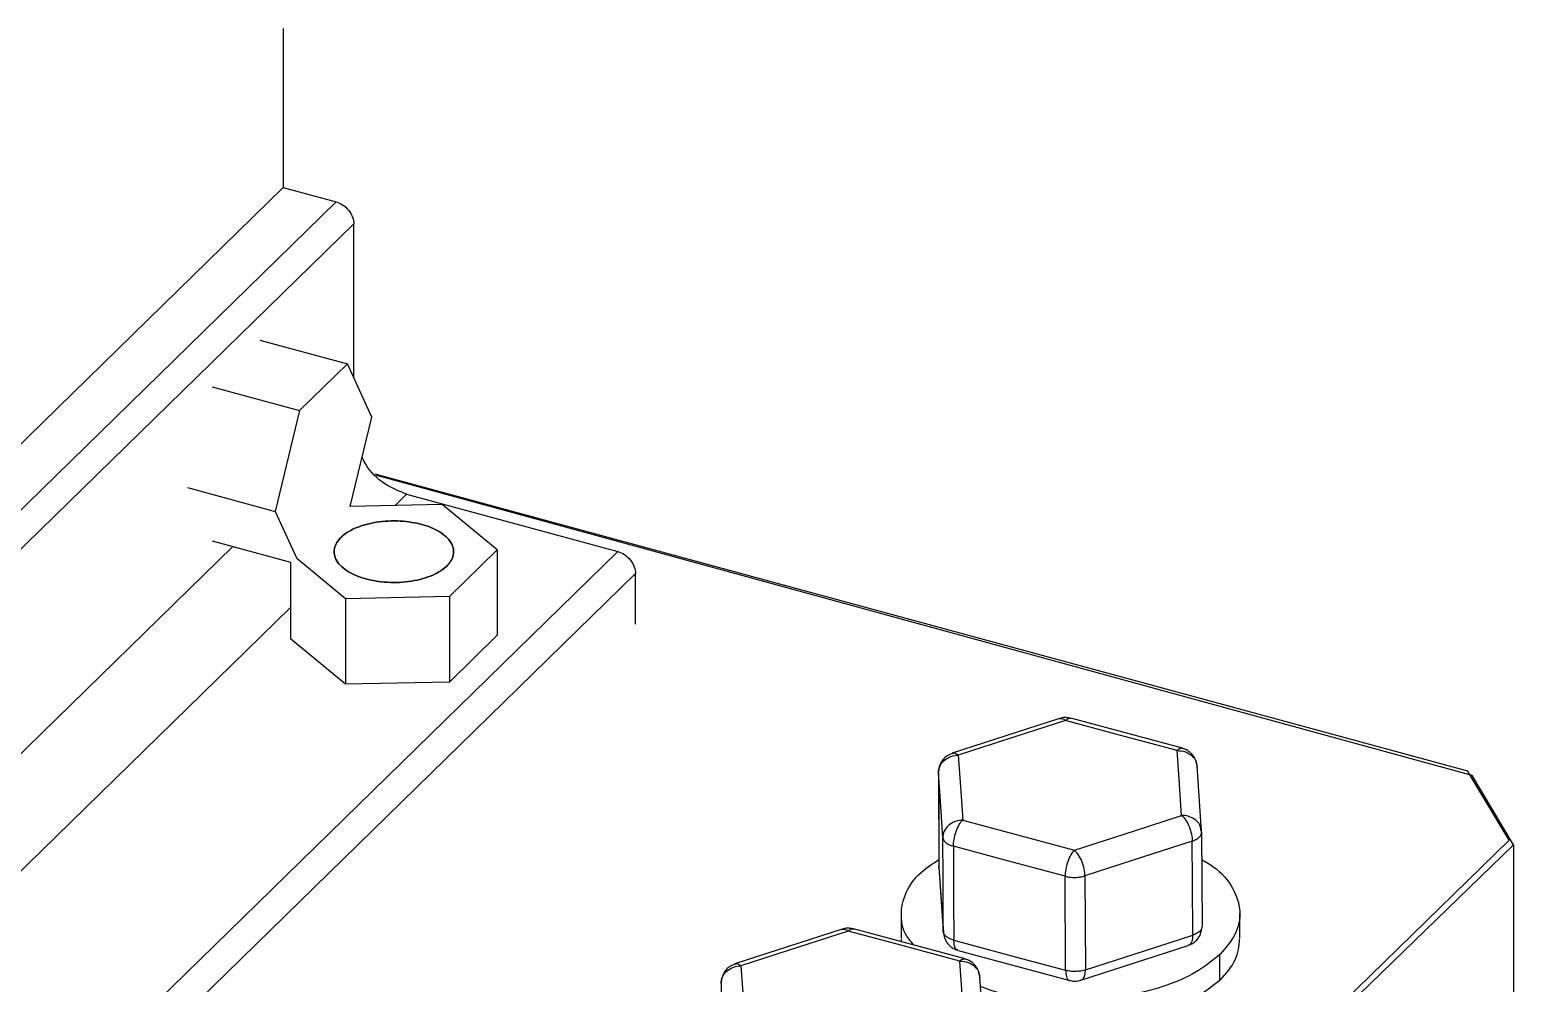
# Model space of a CAD drawing. Header units: millimetres. Extents: x 831 to 1324, y 1807 to 2551.
# Drawn here: x 1175 to 1324, y 1946.2 to 2042 of the extents above; entities that cross this region are included whole.
import ezdxf

# ---------------------------------------------------------------- set-up
doc = ezdxf.new("R2010")
doc.units = ezdxf.units.MM

msp = doc.modelspace()

# ---------------------------------------------------------------- linework, layer by layer
at = {"color": 7, "linetype": 'Continuous', "lineweight": 25}
for p, q in [((1200.47, 2042.09), (1200.47, 2026.14)), ((1200.47, 2026.14), (1082.63, 1911.12)), ((1200.47, 2026.14), (1205.78, 2024.7)), ((1205.78, 2024.7), (1087.94, 1909.68)), ((1207.55, 2022.5), (1089.71, 1907.49)), ((1207.55, 2007.03), (1207.55, 2022.5)), ((1198.12, 2010.82), (1206.91, 2008.43)), ((1206.91, 2008.43), (1202.1, 2003.74)), ((1209.35, 2003.09), (1206.91, 2008.43)), ((1193.31, 2006.13), (1202.1, 2003.74)), ((1202.1, 2003.74), (1199.65, 1993.62)), ((1207.18, 1994.11), (1209.35, 2003.09)), ((1209.68, 1997.4), (1319.41, 1967.57)), ((1319.88, 1967.09), (1209.87, 1997.21)), ((1190.86, 1996.01), (1199.65, 1993.62)), ((1216.43, 1994.31), (1207.18, 1994.11)), ((1212.86, 1995.34), (1211.69, 1994.21)), ((1212.86, 1995.34), (1234.08, 1989.58)), ((1221.96, 1989.75), (1216.43, 1994.31)), ((1199.65, 1993.62), (1201.82, 1988.88)), ((1234.08, 1989.58), (1116.24, 1874.56)), ((1195.41, 1990.09), (1162.09, 1957.56)), ((1193.31, 1990.66), (1201.19, 1988.52)), ((1221.96, 1989.75), (1217.15, 1985.06)), ((1221.96, 1989.75), (1221.96, 1981.18)), ((1201.19, 1988.52), (1201.19, 1980.82)), ((1206.73, 1984.84), (1201.82, 1988.88)), ((1235.85, 1987.38), (1118.01, 1872.36)), ((1235.85, 1982.31), (1235.85, 1987.38)), ((1217.15, 1985.06), (1206.73, 1984.84)), ((1217.15, 1985.06), (1217.15, 1976.48)), ((1201.19, 1983.96), (1164.62, 1948.26)), ((1206.73, 1984.84), (1206.73, 1976.27)), ((1206.73, 1976.27), (1201.19, 1980.82)), ((1221.96, 1981.18), (1217.15, 1976.48)), ((1217.15, 1976.48), (1206.73, 1976.27)), ((1278.43, 1972.82), (1267.66, 1969.33)), ((1290.78, 1969.83), (1279.56, 1972.85)), ((1266.27, 1967.41), (1266.32, 1957.97)), ((1292.19, 1968.3), (1292.26, 1967.94)), ((1292.7, 1961.52), (1292.26, 1968.03)), ((1323.59, 1960.62), (1319.41, 1967.57)), ((1324.02, 1960.13), (1319.88, 1967.09)), ((1268.71, 1962.63), (1279.93, 1959.6)), ((1292.7, 1961.42), (1292.63, 1961.7)), ((1292.69, 1961.29), (1292.67, 1961.75)), ((1292.7, 1961.42), (1292.75, 1951.98)), ((1201.98, 1841.88), (1324.02, 1960.13)), ((1323.59, 1960.62), (1202.25, 1842.18)), ((1324.02, 1960.13), (1324.02, 1942.98)), ((1266.32, 1957.94), (1266.35, 1958.09)), ((1266.32, 1957.94), (1266.76, 1951.43)), ((1266.36, 1957.68), (1266.32, 1957.94)), ((1266.32, 1957.85), (1266.77, 1951.33)), ((1279.04, 1947.54), (1278.99, 1956.98)), ((1280.99, 1957.02), (1281.04, 1947.58)), ((1262.54, 1953.24), (1262.54, 1950.72)), ((1296.54, 1950.72), (1296.54, 1953.24)), ((1256.6, 1951.67), (1245.83, 1948.18)), ((1268.95, 1948.68), (1257.74, 1951.7)), ((1266.76, 1951.43), (1266.84, 1951.1)), ((1292.75, 1951.98), (1292.72, 1951.85)), ((1268.24, 1949.54), (1279.46, 1946.52)), ((1280.59, 1946.54), (1291.36, 1950.04)), ((1294.55, 1946.56), (1294.55, 1949.14)), ((1244.45, 1946.27), (1244.49, 1936.83)), ((1270.36, 1947.15), (1270.43, 1946.79)), ((1270.87, 1940.37), (1270.43, 1946.88))]:
    msp.add_line(p, q, dxfattribs=at)
at = {"color": 7, "linetype": 'Continuous', "lineweight": 25, "flags": 128}
for points in [[(1279.04, 1972.63), (1273, 1970.68), (1268.27, 1969.14)], [(1290.25, 1969.61), (1283.97, 1971.3), (1279.04, 1972.63)], [(1268.27, 1969.14), (1268.51, 1965.49), (1268.71, 1962.63)], [(1290.7, 1963.1), (1290.45, 1966.74), (1290.25, 1969.61)], [(1266.72, 1960.87), (1266.47, 1964.52), (1266.27, 1967.38)], [(1266.27, 1967.38), (1266.3, 1962.09), (1266.32, 1957.94)], [(1279.93, 1959.6), (1285.96, 1961.56), (1290.7, 1963.1)], [(1266.76, 1951.43), (1266.74, 1956.71), (1266.72, 1960.87)], [(1278.99, 1956.98), (1272.71, 1958.67), (1267.78, 1960)], [(1267.78, 1960), (1267.8, 1954.71), (1267.82, 1950.56)], [(1291.76, 1960.51), (1285.73, 1958.56), (1280.99, 1957.02)], [(1291.81, 1951.07), (1291.78, 1956.36), (1291.76, 1960.51)], [(1257.21, 1951.48), (1251.18, 1949.53), (1246.44, 1947.99)], [(1268.43, 1948.46), (1262.14, 1950.16), (1257.21, 1951.48)], [(1281.04, 1947.58), (1287.07, 1949.54), (1291.81, 1951.07)], [(1267.82, 1950.56), (1274.1, 1948.87), (1279.04, 1947.54)], [(1246.44, 1947.99), (1246.69, 1944.35), (1246.88, 1941.48)], [(1268.87, 1941.95), (1268.62, 1945.6), (1268.43, 1948.46)]]:
    msp.add_lwpolyline(points, dxfattribs=at)
at = {"color": 7, "linetype": 'Continuous', "lineweight": 25}
for points, knots in [([(1205.78, 2024.7), (1205.99, 2024.64), (1206.21, 2024.54), (1206.65, 2024.26), (1206.86, 2024.07), (1207.2, 2023.64), (1207.34, 2023.4), (1207.51, 2022.93), (1207.55, 2022.7), (1207.55, 2022.5)], [0, 0, 0, 0, 0.25, 0.25, 0.5, 0.5, 0.75, 0.75, 1, 1, 1, 1]), ([(1212.86, 1995.34), (1212.11, 1995.64), (1210.57, 1996.26), (1208.98, 1997.79), (1208.5, 1998.83), (1208.38, 1999.08)], [0, 0, 0, 0, 0.413685, 0.860902, 1, 1, 1, 1]), ([(1206.27, 1991.01), (1206.43, 1991.17), (1206.63, 1991.33), (1207.1, 1991.64), (1207.37, 1991.79), (1207.97, 1992.05), (1208.31, 1992.17), (1209.03, 1992.38), (1209.41, 1992.46), (1210.2, 1992.59), (1210.61, 1992.63), (1211.42, 1992.67), (1211.83, 1992.67), (1212.62, 1992.62), (1213, 1992.58), (1213.72, 1992.46), (1214.06, 1992.39), (1214.69, 1992.22), (1215, 1992.12), (1215.59, 1991.88), (1215.87, 1991.74), (1216.39, 1991.43), (1216.63, 1991.25), (1217.02, 1990.89), (1217.19, 1990.69), (1217.43, 1990.28), (1217.51, 1990.07), (1217.59, 1989.65), (1217.58, 1989.44), (1217.5, 1989.03), (1217.42, 1988.84), (1217.19, 1988.46), (1217.05, 1988.29), (1216.72, 1987.97), (1216.52, 1987.81), (1216.05, 1987.5), (1215.78, 1987.36), (1215.18, 1987.09), (1214.84, 1986.97), (1214.13, 1986.77), (1213.74, 1986.68), (1212.95, 1986.56), (1212.54, 1986.51), (1211.73, 1986.47), (1211.32, 1986.48), (1210.53, 1986.52), (1210.15, 1986.56), (1209.43, 1986.68), (1209.09, 1986.75), (1208.46, 1986.92), (1208.15, 1987.03), (1207.56, 1987.27), (1207.28, 1987.41), (1206.76, 1987.72), (1206.53, 1987.89), (1206.13, 1988.26), (1205.97, 1988.45), (1205.72, 1988.86), (1205.64, 1989.07), (1205.56, 1989.49), (1205.57, 1989.7), (1205.65, 1990.11), (1205.74, 1990.31), (1205.96, 1990.68), (1206.1, 1990.85), (1206.27, 1991.01)], [0, 0, 0, 0, 0.03125, 0.03125, 0.0625, 0.0625, 0.09375, 0.09375, 0.125, 0.125, 0.15625, 0.15625, 0.1875, 0.1875, 0.21875, 0.21875, 0.25, 0.25, 0.28125, 0.28125, 0.3125, 0.3125, 0.34375, 0.34375, 0.375, 0.375, 0.40625, 0.40625, 0.4375, 0.4375, 0.46875, 0.46875, 0.5, 0.5, 0.53125, 0.53125, 0.5625, 0.5625, 0.59375, 0.59375, 0.625, 0.625, 0.65625, 0.65625, 0.6875, 0.6875, 0.71875, 0.71875, 0.75, 0.75, 0.78125, 0.78125, 0.8125, 0.8125, 0.84375, 0.84375, 0.875, 0.875, 0.90625, 0.90625, 0.9375, 0.9375, 0.96875, 0.96875, 1, 1, 1, 1]), ([(1216.88, 1988.13), (1217.05, 1988.29), (1217.19, 1988.46), (1217.42, 1988.84), (1217.5, 1989.03), (1217.58, 1989.44), (1217.59, 1989.65), (1217.51, 1990.07), (1217.43, 1990.28), (1217.19, 1990.69), (1217.02, 1990.89), (1216.63, 1991.25), (1216.39, 1991.43), (1215.87, 1991.74), (1215.59, 1991.88), (1215, 1992.12), (1214.69, 1992.22), (1214.06, 1992.39), (1213.72, 1992.46), (1213, 1992.58), (1212.62, 1992.62), (1211.83, 1992.67), (1211.42, 1992.67), (1210.61, 1992.63), (1210.2, 1992.59), (1209.41, 1992.46), (1209.03, 1992.38), (1208.31, 1992.17), (1207.97, 1992.05), (1207.37, 1991.79), (1207.1, 1991.64), (1206.63, 1991.33), (1206.43, 1991.17), (1206.1, 1990.85), (1205.96, 1990.68), (1205.74, 1990.31), (1205.65, 1990.11), (1205.57, 1989.7), (1205.56, 1989.49), (1205.64, 1989.07), (1205.72, 1988.86), (1205.97, 1988.45), (1206.13, 1988.26), (1206.53, 1987.89), (1206.76, 1987.72), (1207.28, 1987.41), (1207.56, 1987.27), (1208.15, 1987.03), (1208.46, 1986.92), (1209.09, 1986.75), (1209.43, 1986.68), (1210.15, 1986.56), (1210.53, 1986.52), (1211.32, 1986.48), (1211.73, 1986.47), (1212.54, 1986.51), (1212.95, 1986.56), (1213.74, 1986.68), (1214.13, 1986.77), (1214.84, 1986.97), (1215.18, 1987.09), (1215.78, 1987.36), (1216.05, 1987.5), (1216.52, 1987.81), (1216.72, 1987.97), (1216.88, 1988.13)], [0, 0, 0, 0, 0.03125, 0.03125, 0.0625, 0.0625, 0.09375, 0.09375, 0.125, 0.125, 0.15625, 0.15625, 0.1875, 0.1875, 0.21875, 0.21875, 0.25, 0.25, 0.28125, 0.28125, 0.3125, 0.3125, 0.34375, 0.34375, 0.375, 0.375, 0.40625, 0.40625, 0.4375, 0.4375, 0.46875, 0.46875, 0.5, 0.5, 0.53125, 0.53125, 0.5625, 0.5625, 0.59375, 0.59375, 0.625, 0.625, 0.65625, 0.65625, 0.6875, 0.6875, 0.71875, 0.71875, 0.75, 0.75, 0.78125, 0.78125, 0.8125, 0.8125, 0.84375, 0.84375, 0.875, 0.875, 0.90625, 0.90625, 0.9375, 0.9375, 0.96875, 0.96875, 1, 1, 1, 1]), ([(1234.08, 1989.58), (1234.29, 1989.52), (1234.52, 1989.42), (1234.95, 1989.14), (1235.16, 1988.95), (1235.51, 1988.52), (1235.64, 1988.28), (1235.81, 1987.81), (1235.85, 1987.58), (1235.85, 1987.38)], [0, 0, 0, 0, 0.25, 0.25, 0.5, 0.5, 0.75, 0.75, 1, 1, 1, 1]), ([(1279.57, 1972.84), (1279.43, 1972.87), (1279.1, 1972.94), (1278.69, 1972.92), (1278.47, 1972.82), (1278.42, 1972.79)], [0, 0, 0, 0, 0.375786, 0.859677, 1, 1, 1, 1]), ([(1278.44, 1972.8), (1278.52, 1972.82), (1278.7, 1972.87), (1278.92, 1972.71), (1279.04, 1972.63)], [0, 0, 0, 0, 0.460941, 1, 1, 1, 1]), ([(1279.04, 1972.63), (1279.17, 1972.75), (1279.37, 1972.91), (1279.51, 1972.82), (1279.55, 1972.8)], [0, 0, 0, 0, 0.716577, 1, 1, 1, 1]), ([(1266.27, 1967.38), (1266.27, 1967.58), (1266.32, 1967.8), (1266.51, 1968.23), (1266.66, 1968.44), (1267.05, 1968.78), (1267.28, 1968.92), (1267.78, 1969.09), (1268.03, 1969.14), (1268.27, 1969.14)], [0, 0, 0, 0, 0.25, 0.25, 0.5, 0.5, 0.75, 0.75, 1, 1, 1, 1]), ([(1267.64, 1969.3), (1267.45, 1969.22), (1267.12, 1969.1), (1266.76, 1968.75), (1266.51, 1968.39), (1266.34, 1967.97), (1266.3, 1967.68), (1266.29, 1967.53)], [0, 0, 0, 0, 0.259638, 0.437266, 0.623352, 0.812788, 1, 1, 1, 1]), ([(1268.27, 1969.14), (1268.11, 1969.25), (1267.89, 1969.41), (1267.72, 1969.31), (1267.68, 1969.28)], [0, 0, 0, 0, 0.695826, 1, 1, 1, 1]), ([(1290.81, 1969.8), (1290.73, 1969.82), (1290.56, 1969.86), (1290.36, 1969.7), (1290.25, 1969.61)], [0, 0, 0, 0, 0.483747, 1, 1, 1, 1]), ([(1290.25, 1969.61), (1290.54, 1969.59), (1291.13, 1969.54), (1291.79, 1969.08), (1292.13, 1968.63), (1292.18, 1968.36), (1292.19, 1968.3)], [0, 0, 0, 0, 0.3135936, 0.6526063, 0.9163585, 1, 1, 1, 1]), ([(1292.23, 1968.16), (1292.19, 1968.35), (1292.1, 1968.79), (1291.76, 1969.26), (1291.37, 1969.57), (1291.07, 1969.73), (1290.88, 1969.79), (1290.81, 1969.8)], [0, 0, 0, 0, 0.260808, 0.570022, 0.738345, 0.910699, 1, 1, 1, 1]), ([(1268.71, 1962.63), (1268.47, 1962.62), (1268.22, 1962.58), (1267.73, 1962.4), (1267.49, 1962.27), (1267.1, 1961.92), (1266.95, 1961.72), (1266.76, 1961.29), (1266.72, 1961.07), (1266.72, 1960.87)], [0, 0, 0, 0, 0.25, 0.25, 0.5, 0.5, 0.75, 0.75, 1, 1, 1, 1]), ([(1267.78, 1960), (1267.78, 1960.2), (1267.8, 1960.44), (1267.89, 1960.95), (1267.96, 1961.22), (1268.14, 1961.74), (1268.25, 1961.98), (1268.48, 1962.37), (1268.6, 1962.52), (1268.71, 1962.63)], [0, 0, 0, 0, 0.25, 0.25, 0.5, 0.5, 0.75, 0.75, 1, 1, 1, 1]), ([(1290.7, 1963.1), (1290.82, 1962.99), (1290.96, 1962.85), (1291.22, 1962.47), (1291.34, 1962.23), (1291.55, 1961.73), (1291.63, 1961.46), (1291.74, 1960.95), (1291.76, 1960.72), (1291.76, 1960.51)], [0, 0, 0, 0, 0.25, 0.25, 0.5, 0.5, 0.75, 0.75, 1, 1, 1, 1]), ([(1292.63, 1961.7), (1292.61, 1961.84), (1292.54, 1962.25), (1292.04, 1962.73), (1291.37, 1963.05), (1290.92, 1963.08), (1290.7, 1963.1)], [0, 0, 0, 0, 0.184227, 0.510841, 0.764947, 1, 1, 1, 1]), ([(1291.76, 1960.51), (1291.91, 1960.56), (1292.04, 1960.62), (1292.28, 1960.75), (1292.39, 1960.82), (1292.55, 1960.99), (1292.62, 1961.07), (1292.69, 1961.25), (1292.71, 1961.34), (1292.7, 1961.42)], [0, 0, 0, 0, 0.25, 0.25, 0.5, 0.5, 0.75, 0.75, 1, 1, 1, 1]), ([(1266.72, 1960.87), (1266.73, 1960.78), (1266.75, 1960.69), (1266.85, 1960.52), (1266.93, 1960.44), (1267.12, 1960.28), (1267.23, 1960.21), (1267.49, 1960.09), (1267.63, 1960.04), (1267.78, 1960)], [0, 0, 0, 0, 0.25, 0.25, 0.5, 0.5, 0.75, 0.75, 1, 1, 1, 1]), ([(1263.85, 1950.05), (1263.65, 1950.26), (1262.76, 1951.19), (1262.39, 1953.03), (1262.84, 1955.31), (1264.19, 1957.25), (1265.68, 1958.24), (1266.31, 1958.66)], [0, 0, 0, 0, 0.076092, 0.337748, 0.589965, 0.825194, 1, 1, 1, 1]), ([(1279.93, 1959.6), (1279.81, 1959.5), (1279.7, 1959.35), (1279.47, 1958.95), (1279.35, 1958.72), (1279.17, 1958.2), (1279.1, 1957.93), (1279.01, 1957.42), (1278.99, 1957.18), (1278.99, 1956.98)], [0, 0, 0, 0, 0.25, 0.25, 0.5, 0.5, 0.75, 0.75, 1, 1, 1, 1]), ([(1280.99, 1957.02), (1280.99, 1957.22), (1280.97, 1957.46), (1280.86, 1957.97), (1280.78, 1958.24), (1280.57, 1958.74), (1280.45, 1958.97), (1280.19, 1959.36), (1280.05, 1959.5), (1279.93, 1959.6)], [0, 0, 0, 0, 0.25, 0.25, 0.5, 0.5, 0.75, 0.75, 1, 1, 1, 1]), ([(1292.72, 1958.66), (1293.11, 1958.44), (1294.54, 1957.62), (1295.97, 1955.82), (1296.74, 1953.48), (1296.29, 1951.16), (1295.12, 1949.79), (1294.55, 1949.14)], [0, 0, 0, 0, 0.088308, 0.324319, 0.56033, 0.787827, 1, 1, 1, 1]), ([(1278.99, 1956.98), (1279.14, 1956.94), (1279.3, 1956.91), (1279.65, 1956.87), (1279.82, 1956.86), (1280.18, 1956.87), (1280.36, 1956.88), (1280.69, 1956.94), (1280.85, 1956.98), (1280.99, 1957.02)], [0, 0, 0, 0, 0.25, 0.25, 0.5, 0.5, 0.75, 0.75, 1, 1, 1, 1]), ([(1257.74, 1951.69), (1257.6, 1951.72), (1257.27, 1951.79), (1256.86, 1951.77), (1256.64, 1951.67), (1256.59, 1951.65)], [0, 0, 0, 0, 0.375786, 0.859677, 1, 1, 1, 1]), ([(1256.61, 1951.65), (1256.69, 1951.67), (1256.87, 1951.72), (1257.09, 1951.57), (1257.21, 1951.48)], [0, 0, 0, 0, 0.460941, 1, 1, 1, 1]), ([(1257.21, 1951.48), (1257.35, 1951.6), (1257.54, 1951.77), (1257.68, 1951.68), (1257.72, 1951.65)], [0, 0, 0, 0, 0.716577, 1, 1, 1, 1]), ([(1267.82, 1950.56), (1267.68, 1950.6), (1267.53, 1950.65), (1267.28, 1950.77), (1267.16, 1950.84), (1266.97, 1951), (1266.9, 1951.08), (1266.8, 1951.25), (1266.77, 1951.34), (1266.76, 1951.43)], [0, 0, 0, 0, 0.25, 0.25, 0.5, 0.5, 0.75, 0.75, 1, 1, 1, 1]), ([(1266.78, 1951.23), (1266.82, 1951.04), (1266.91, 1950.62), (1267.22, 1950.16), (1267.59, 1949.84), (1267.89, 1949.66), (1268.1, 1949.59), (1268.19, 1949.57)], [0, 0, 0, 0, 0.250375, 0.549196, 0.715968, 0.890039, 1, 1, 1, 1]), ([(1291.81, 1951.07), (1291.79, 1950.85), (1291.75, 1950.39), (1291.55, 1950.06), (1291.38, 1950.06), (1291.36, 1950.06)], [0, 0, 0, 0, 0.443093, 0.922101, 1, 1, 1, 1]), ([(1291.37, 1950.05), (1291.46, 1950.08), (1291.68, 1950.15), (1291.99, 1950.36), (1292.3, 1950.65), (1292.53, 1951.01), (1292.69, 1951.42), (1292.72, 1951.7), (1292.74, 1951.84)], [0, 0, 0, 0, 0.121074, 0.288142, 0.463983, 0.644464, 0.824759, 1, 1, 1, 1]), ([(1292.72, 1951.85), (1292.71, 1951.79), (1292.69, 1951.64), (1292.43, 1951.34), (1292.04, 1951.17), (1291.81, 1951.07)], [0, 0, 0, 0, 0.16951, 0.497975, 1, 1, 1, 1]), ([(1262.57, 1950.4), (1262.56, 1950.42), (1262.52, 1950.51), (1262.56, 1950.61), (1262.59, 1950.67)], [0, 0, 0, 0, 0.292315, 1, 1, 1, 1]), ([(1268.25, 1949.55), (1268.16, 1949.6), (1267.99, 1949.68), (1267.85, 1950.07), (1267.83, 1950.4), (1267.82, 1950.56)], [0, 0, 0, 0, 0.37185, 0.695624, 1, 1, 1, 1]), ([(1296.49, 1950.68), (1296.43, 1949.97), (1296.3, 1948.53), (1295.14, 1947.22), (1294.55, 1946.56)], [0, 0, 0, 0, 0.49541, 1, 1, 1, 1]), ([(1244.45, 1946.23), (1244.45, 1946.44), (1244.49, 1946.66), (1244.68, 1947.08), (1244.83, 1947.29), (1245.22, 1947.63), (1245.46, 1947.77), (1245.95, 1947.95), (1246.2, 1947.99), (1246.44, 1947.99)], [0, 0, 0, 0, 0.25, 0.25, 0.5, 0.5, 0.75, 0.75, 1, 1, 1, 1]), ([(1245.81, 1948.15), (1245.62, 1948.08), (1245.29, 1947.95), (1244.94, 1947.6), (1244.69, 1947.24), (1244.52, 1946.83), (1244.48, 1946.53), (1244.46, 1946.38)], [0, 0, 0, 0, 0.259638, 0.437266, 0.623352, 0.812788, 1, 1, 1, 1]), ([(1246.44, 1947.99), (1246.28, 1948.1), (1246.06, 1948.26), (1245.9, 1948.16), (1245.85, 1948.13)], [0, 0, 0, 0, 0.695826, 1, 1, 1, 1]), ([(1268.98, 1948.65), (1268.9, 1948.67), (1268.73, 1948.71), (1268.53, 1948.55), (1268.43, 1948.46)], [0, 0, 0, 0, 0.483747, 1, 1, 1, 1]), ([(1268.43, 1948.46), (1268.71, 1948.44), (1269.3, 1948.39), (1269.96, 1947.94), (1270.31, 1947.48), (1270.35, 1947.22), (1270.36, 1947.15)], [0, 0, 0, 0, 0.313594, 0.652606, 0.916358, 1, 1, 1, 1]), ([(1270.41, 1947.01), (1270.37, 1947.21), (1270.27, 1947.64), (1269.93, 1948.11), (1269.54, 1948.42), (1269.25, 1948.59), (1269.05, 1948.64), (1268.98, 1948.66)], [0, 0, 0, 0, 0.260808, 0.570022, 0.738345, 0.910699, 1, 1, 1, 1]), ([(1294.55, 1949.14), (1293.81, 1948.52), (1292.26, 1947.26), (1288.78, 1945.78), (1284.58, 1944.77), (1279.97, 1944.38), (1275.55, 1944.66), (1272.32, 1945.2), (1270.85, 1945.77), (1270.5, 1945.9)], [0, 0, 0, 0, 0.149696, 0.310202, 0.476717, 0.643231, 0.803737, 0.953433, 1, 1, 1, 1]), ([(1294.55, 1946.56), (1293.81, 1945.95), (1292.26, 1944.69), (1288.78, 1943.21), (1284.58, 1942.2), (1279.97, 1941.81), (1275.55, 1942.09), (1272.38, 1942.62), (1270.97, 1943.15), (1270.68, 1943.26)], [0, 0, 0, 0, 0.150883, 0.312663, 0.480498, 0.648333, 0.810113, 0.960996, 1, 1, 1, 1]), ([(1281.04, 1947.58), (1280.9, 1947.54), (1280.74, 1947.5), (1280.4, 1947.44), (1280.23, 1947.43), (1279.87, 1947.42), (1279.69, 1947.43), (1279.35, 1947.47), (1279.19, 1947.5), (1279.04, 1947.54)], [0, 0, 0, 0, 0.25, 0.25, 0.5, 0.5, 0.75, 0.75, 1, 1, 1, 1]), ([(1279.04, 1947.54), (1279.06, 1947.32), (1279.1, 1946.85), (1279.28, 1946.54), (1279.43, 1946.54), (1279.45, 1946.54)], [0, 0, 0, 0, 0.44418, 0.924364, 1, 1, 1, 1]), ([(1279.44, 1946.53), (1279.59, 1946.49), (1279.92, 1946.43), (1280.33, 1946.45), (1280.56, 1946.55), (1280.61, 1946.57)], [0, 0, 0, 0, 0.377724, 0.857378, 1, 1, 1, 1]), ([(1280.57, 1946.59), (1280.66, 1946.61), (1280.84, 1946.66), (1281, 1947.03), (1281.03, 1947.4), (1281.04, 1947.58)], [0, 0, 0, 0, 0.284544, 0.656205, 1, 1, 1, 1])]:
    msp.add_open_spline(points, degree=3, knots=knots, dxfattribs=at)

doc.saveas('drawing.dxf')
